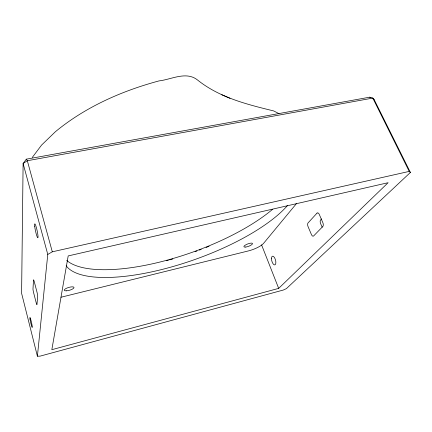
<?xml version="1.0" encoding="UTF-8"?>
<svg xmlns="http://www.w3.org/2000/svg" width="432" height="432" viewBox="0 0 432 432"><rect width="100%" height="100%" fill="white"/><g stroke="black" fill="none" stroke-linecap="round" stroke-linejoin="round"><path stroke-width="0.65" d="M37.4 356.227L47.774 254.421L23.112 163.517L26.298 159.181L369.743 97.178L372.789 98.086L374.144 99.549L410.4 172.46L286.4 288.63L283.333 290.034L40.127 356.13L37.4 356.227L21.6 293.317L23.112 163.517L27.324 160.726L372.789 98.086L409.223 171.401L410.4 172.46M32.297 157.426L41.591 145.06L55.415 131.706C85.417 106.952 121.694 90.952 159.046 80.897C171.369 79.531 186.181 70.902 197.527 79.996C219.434 97.54 247.007 104.436 273.677 110.932L279.034 113.681M296.714 203.283L263.596 243.329A12.987 3.505 -20.7 0 1 248.27 250.954L60.988 297.243M321.532 218.954L320.647 219.888A2.905 1.458 75.4 0 0 320.636 223.641L322.18 227.21M278.683 288.382L388.114 182.704L68.197 255.922L51.835 349.688L278.683 288.382L261.565 244.852M47.774 254.421L52.304 251.813L409.223 171.401M221.821 94.743L230.024 98.334M369.743 97.178L370.845 97.772M373.043 98.955L374.144 99.549M26.298 159.181L27.324 160.726L52.304 251.813M287.674 205.335A123.142 40.792 -19.4 0 1 168.901 267.662A123.142 40.792 -19.4 0 1 66.172 265.756M272.489 209.396A122.542 42.077 -19.4 0 1 159.878 262.046A122.542 42.077 -19.4 0 1 66.712 260.415M209.072 246.256A124.162 42.649 -19.4 0 1 206.069 247.482M201.209 249.388A124.162 42.649 -19.4 0 1 199.379 250.085M196.933 251.003A124.162 42.649 -19.4 0 1 195.097 251.678M172.778 258.979A124.162 42.649 -19.4 0 1 169.663 259.87M168.421 260.215A124.162 42.649 -19.4 0 1 166.558 260.728M33.496 280.109L32.989 289.003A3.343 0.313 77.2 0 0 33.723 293.139L36.11 302.411A3.364 0.313 77.2 0 0 36.99 304.511L37.643 296.093A3.483 0.34 77.2 0 0 36.893 291.767L34.393 282.139A3.461 0.335 77.3 0 0 33.496 280.109M317.018 213.122L308.07 222.907A2.927 1.415 75.5 0 0 308.086 226.681L311.396 234.49A2.943 1.426 75.1 0 0 313.61 235.964L322.801 226.508A3.029 1.517 75.4 0 0 322.817 222.583L319.329 214.526A3.013 1.507 75.8 0 0 317.018 213.122M30.008 319.048A5.081 0.405 77.1 0 0 32.081 327.289A5.081 0.405 77.1 0 0 31.174 321.106A5.081 0.405 77.1 0 0 30.008 319.048M34.733 226.6A7.187 0.832 77.7 0 0 37.714 237.773A7.187 0.832 77.7 0 0 36.493 227.999A7.187 0.832 77.7 0 0 34.733 226.6M271.485 258.773A4.52 1.912 74.8 0 0 274.844 264.908A4.52 1.912 74.8 0 0 274.693 257.953A4.52 1.912 74.8 0 0 271.485 258.773M245.808 247.045A4.595 1.253 -20.7 0 0 252.515 243.702A4.595 1.253 -20.7 0 0 246.278 244.577A4.595 1.253 -20.7 0 0 245.808 247.045M66.398 290.828A5.076 1.474 -16.2 0 0 74.023 287.658A5.076 1.474 -16.2 0 0 67.014 288.025A5.076 1.474 -16.2 0 0 66.398 290.828"/></g></svg>
